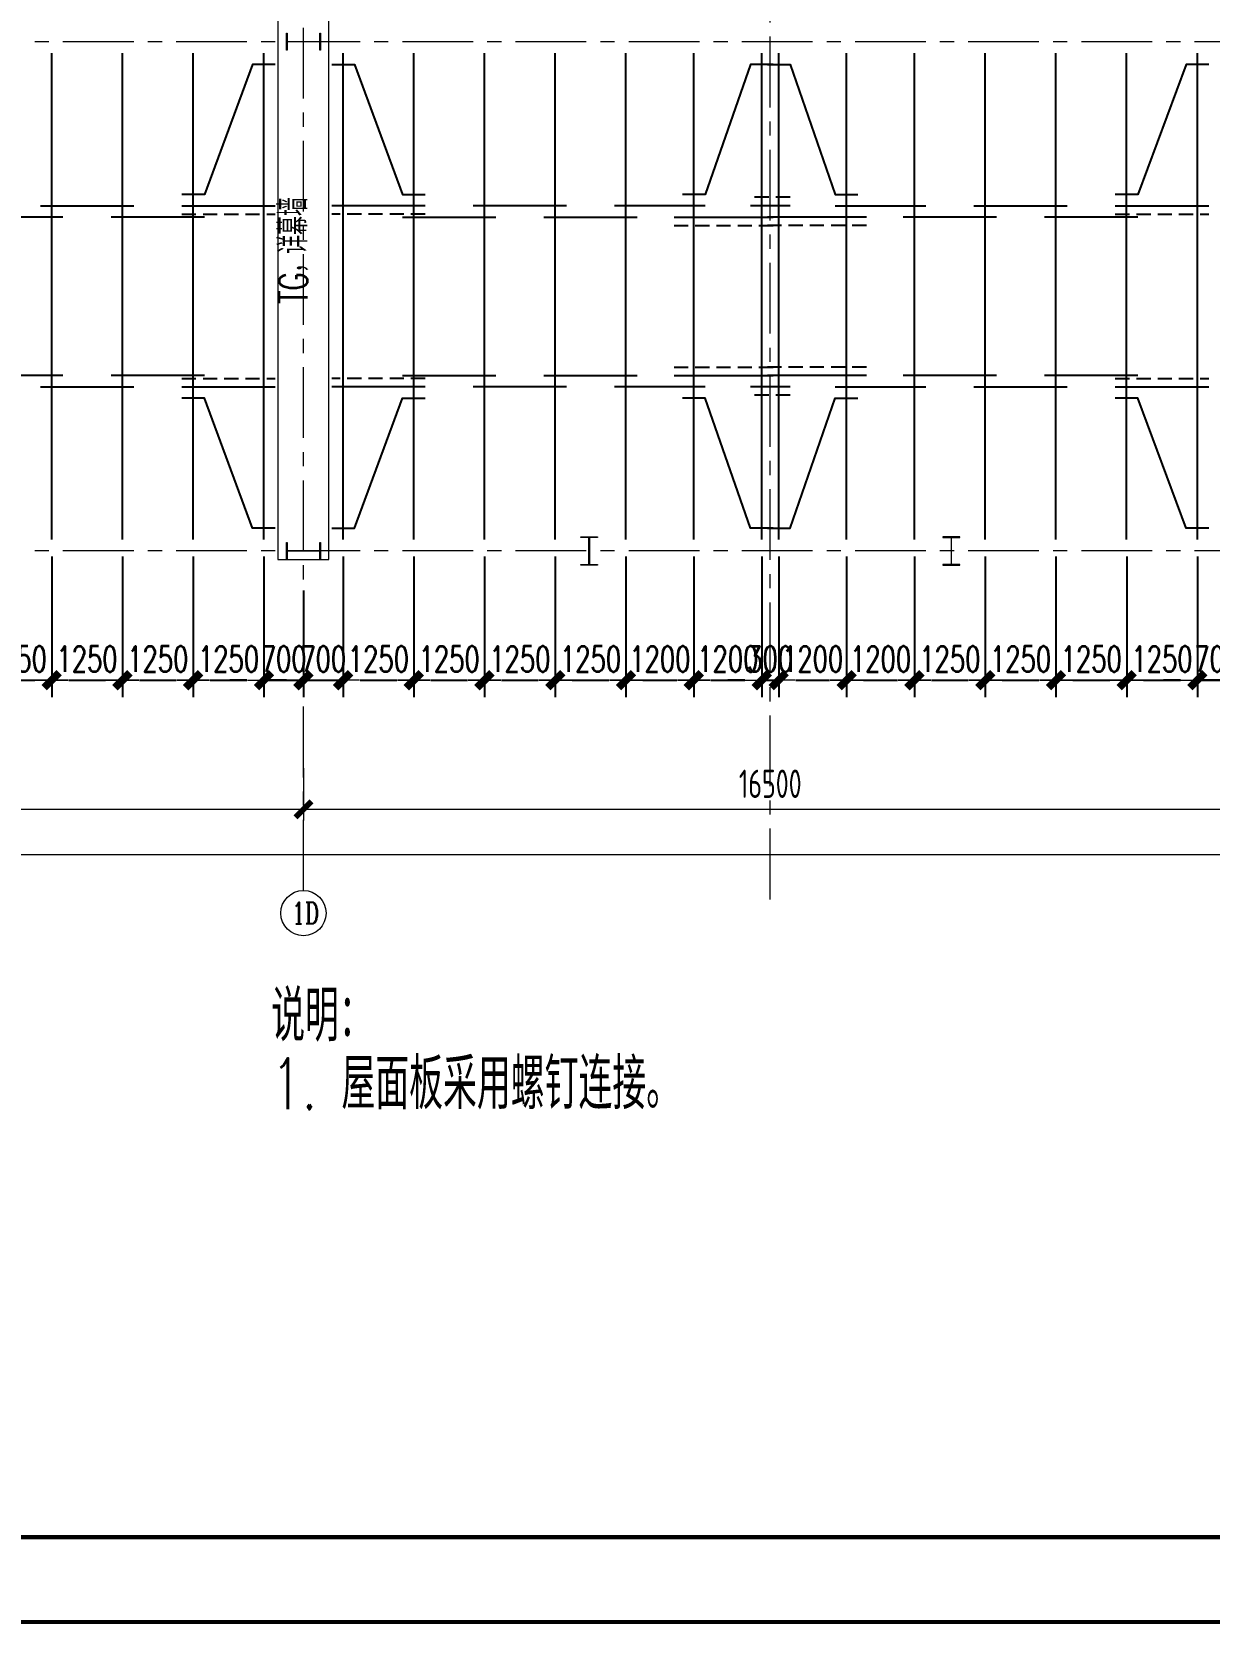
# Model space of a CAD drawing. Extents: x -1201378 to 2367219, y -619313 to 244905.
# Drawn here: x 2262841 to 2283650, y 118680 to 146827 of the extents above; entities that cross this region are included whole.
import ezdxf
from ezdxf.enums import TextEntityAlignment as Align

# ---------------------------------------------------------------- set-up
doc = ezdxf.new("R2010")
doc.units = 0
doc.header["$LTSCALE"] = 1000
doc.linetypes.add('CENTER', pattern=[2, 1.25, -0.25, 0.25, -0.25])
doc.linetypes.add('DASHED', pattern=[0.75, 0.5, -0.25])
doc.layers.get('0').update_dxf_attribs({"linetype": 'CONTINUOUS'})
doc.layers.get('Defpoints').update_dxf_attribs({"linetype": 'CONTINUOUS'})
for name, color, linetype in [('0-cxFrame', 155, 'CONTINUOUS'), ('S-SHAPE', 51, 'CONTINUOUS'), ('S-SS', 111, 'CONTINUOUS')]:
    doc.layers.add(name, color=color, linetype=linetype)
for name, color, linetype, lineweight in [('0-cxText', 131, 'CONTINUOUS', 25), ('S-axis', 111, 'CONTINUOUS', 0), ('S-col', 2, 'CONTINUOUS', 0), ('S-dim', 81, 'CONTINUOUS', 0), ('S-dote', 5, 'CENTER', 0), ('THIN', 7, 'CONTINUOUS', 0), ('梁', 4, 'CONTINUOUS', 18)]:
    doc.layers.add(name, color=color, linetype=linetype, lineweight=lineweight)
doc.styles.add('_TCH_AXIS', font='COMPLEX', dxfattribs={"bigfont": 'GBCBIG'})
doc.styles.add('cx_tuming', font='simhei.ttf')
doc.styles.add('cx_tuqian1', font='')
doc.styles.add('SS1', font='tj-romans1.shx', dxfattribs={"width": 0.7, "bigfont": 'tj-hztxt1.shx'})
doc.styles.add('TSSD_Dimension', font='tssdeng.shx', dxfattribs={"width": 0.7, "bigfont": 'hztxt.shx'})
doc.styles.add('TSSD_Norm', font='tj-romans1.shx', dxfattribs={"bigfont": 'tj-hztxt.shx'})
doc.styles.add('TSSD_Rein', font='tj-romans1.shx', dxfattribs={"width": 0.7, "bigfont": 'tj-hztxt.shx'})
doc.styles.add('黑体', font='simhei.ttf', dxfattribs={"width": 0.8})
doc.styles.get('cx_tuqian1').set_extended_font_data('SimSun')
doc.dimstyles.new('S-150-ARCHI', dxfattribs={"dimscale": 150, "dimtxt": 3, "dimasz": 2, "dimexe": 2, "dimexo": 2, "dimgap": 1, "dimtad": 1, "dimdec": 0, "dimzin": 0, "dimdsep": 46, "dimtxsty": 'SS1', "dimblk1": 'TT', "dimblk2": 'TT', "dimsah": 1, "dimcen": 1, "dimclrd": 256, "dimclre": 256, "dimclrt": 256, "dimadec": 0, "dimazin": 0, "dimtfac": 1, "dimtdec": 0, "dimtix": 1, "dimtmove": 2, "dimatfit": 0, "dimldrblk": 'TT', "dimfxl": 2, "dimtolj": 1, "dimtzin": 0, "dimarcsym": 0})
doc.dimstyles.new('TSSD_200_200', dxfattribs={"dimtxt": 500, "dimasz": 200, "dimexe": 200, "dimexo": 500, "dimgap": 200, "dimtad": 1, "dimdec": 0, "dimzin": 0, "dimdsep": 46, "dimtxsty": 'TSSD_Dimension', "dimblk": 'ARCHTICK', "dimcen": 0, "dimdle": 200, "dimclrt": 7, "dimadec": 0, "dimazin": 0, "dimtfac": 1, "dimtdec": 0, "dimtix": 1, "dimtmove": 2, "dimatfit": 3, "dimfxl": 1, "dimtolj": 1, "dimtzin": 0, "dimarcsym": 0})

# ---------------------------------------------------------------- blocks, each defined once
blk = doc.blocks.new('TK22.A0 L(Dragon)')
at = {"layer": '0-cxFrame', "color": 7, "const_width": 0.5}
blk.add_lwpolyline([(0, 0), (-1486, 0), (-1486, 841), (0, 841)], close=True, dxfattribs=at)
at = {"layer": '0-cxFrame', "const_width": 0.5}
blk.add_lwpolyline([(-80, 10), (-1466, 10), (-1466, 831), (-80, 831)], close=True, dxfattribs=at)
at = {"style": '黑体', "flags": 4}
blk.add_attdef('图幅', text='', height=3.3, dxfattribs=at).set_placement((-40, 3), align=Align.RIGHT)
at = {"layer": '0-cxText', "flags": 4}
for tag, height, style, p in [('建设单位', 3.5, 'cx_tuming', (-45, 240)), ('项目名称', 3.5, 'cx_tuming', (-45, 210)), ('子项名称', 3.5, 'cx_tuming', (-45, 180)), ('工程编号', 3.3, 'cx_tuqian1', (-35, 165)), ('图名1', 3.5, 'cx_tuming', (-45, 87)), ('图名2', 3.5, 'cx_tuming', (-45, 79)), ('图名3', 3.5, 'cx_tuming', (-45, 71)), ('出图日期', 3.3, 'cx_tuqian1', (-39, 60)), ('专业', 3.3, 'cx_tuqian1', (-55, 52)), ('图号', 3.3, 'cx_tuqian1', (-55, 44)), ('版次', 3.3, 'cx_tuqian1', (-20, 44))]:
    blk.add_attdef(tag, text='', height=height, dxfattribs=dict(at, style=style)).set_placement(p, align=Align.MIDDLE)
at = {"layer": 'Defpoints', "color": 6, "flags": 4}
for tag, height, style, p in [('tufu', 3.3, '黑体', (-12, 12)), ('dwfname', 4, 'cx_tuqian1', (-80, 3))]:
    blk.add_attdef(tag, text='', height=height, dxfattribs=dict(at, style=style)).set_placement(p, align=Align.RIGHT)
blk = doc.blocks.new('_FZH')
at = {"layer": 'S-col'}
blk.add_lwpolyline([(-0.375, -0.188), (-0.375, 0.187), (-0.36, 0.187), (-0.36, 0.005), (0.36, 0.005), (0.36, 0.187), (0.375, 0.187), (0.375, -0.188), (0.36, -0.188), (0.36, -0.005), (-0.36, -0.005), (-0.36, -0.188)], close=True, dxfattribs=at)
blk = doc.blocks.new('w4234324')
at = {"layer": 'S-col', "xscale": 800.0000000000005, "yscale": 800.0000000000005, "zscale": 800.0000000000005}
for p in [(-177454, 750820), (-177454, 741820)]:
    blk.add_blockref('_FZH', p, dxfattribs=at)
blk = doc.blocks.new('_ArchTick')
at = {"color": 0, "linetype": 'ByBlock', "const_width": 0.5}
blk.add_lwpolyline([(-0.71, -0.71), (0.71, 0.71)], dxfattribs=at)
blk = doc.blocks.new('*D3027')
at = {"layer": 'Defpoints', "color": 0, "transparency": 16777216}
for p in [(-148858, 21687), (-132358, 21687), (-132358, 20460)]:
    blk.add_point(p, dxfattribs=at)
at = {"layer": 'S-axis', "color": 0, "lineweight": -2, "transparency": 16777216}
for p, q in [((-148858, 21187), (-148858, 20260)), ((-132358, 21187), (-132358, 20260)), ((-149058, 20460), (-132158, 20460))]:
    blk.add_line(p, q, dxfattribs=at)
at = {"layer": 'S-axis', "color": 0, "lineweight": -2, "transparency": 16777216, "xscale": 200, "yscale": 200, "zscale": 200, "rotation": 180}
blk.add_blockref('_ArchTick', (-148858, 20460), dxfattribs=at)
at = {"layer": 'S-axis', "color": 0, "lineweight": -2, "transparency": 16777216, "xscale": 200, "yscale": 200, "zscale": 200}
blk.add_blockref('_ArchTick', (-132358, 20460), dxfattribs=at)
at = {"layer": 'S-axis', "color": 7, "transparency": 16777216, "insert": (-140608, 20910), "char_height": 500, "attachment_point": 5, "style": 'TSSD_Dimension'}
blk.add_mtext('\\A1;16500', dxfattribs=at)
blk = doc.blocks.new('*D3028')
at = {"layer": 'Defpoints', "color": 0, "transparency": 16777216}
for p in [(-132358, 21687), (-115858, 21687), (-115858, 20460)]:
    blk.add_point(p, dxfattribs=at)
at = {"layer": 'S-axis', "color": 0, "lineweight": -2, "transparency": 16777216}
for p, q in [((-132358, 21187), (-132358, 20260)), ((-115858, 21187), (-115858, 20260)), ((-132558, 20460), (-115658, 20460))]:
    blk.add_line(p, q, dxfattribs=at)
at = {"layer": 'S-axis', "color": 0, "lineweight": -2, "transparency": 16777216, "xscale": 200, "yscale": 200, "zscale": 200, "rotation": 180}
blk.add_blockref('_ArchTick', (-132358, 20460), dxfattribs=at)
at = {"layer": 'S-axis', "color": 0, "lineweight": -2, "transparency": 16777216, "xscale": 200, "yscale": 200, "zscale": 200}
blk.add_blockref('_ArchTick', (-115858, 20460), dxfattribs=at)
at = {"layer": 'S-axis', "color": 7, "transparency": 16777216, "insert": (-124108, 20910), "char_height": 500, "attachment_point": 5, "style": 'TSSD_Dimension'}
blk.add_mtext('\\A1;16500', dxfattribs=at)
blk = doc.blocks.new('*D3034')
at = {"layer": 'Defpoints', "color": 0, "transparency": 16777216}
for p in [(-209458, 21587), (-82958, 21587), (-82958, 19660)]:
    blk.add_point(p, dxfattribs=at)
at = {"layer": 'S-axis', "color": 0, "lineweight": -2, "transparency": 16777216}
for p, q in [((-209458, 21087), (-209458, 19460)), ((-82958, 21087), (-82958, 19460)), ((-209658, 19660), (-82758, 19660))]:
    blk.add_line(p, q, dxfattribs=at)
at = {"layer": 'S-axis', "color": 0, "lineweight": -2, "transparency": 16777216, "xscale": 200, "yscale": 200, "zscale": 200, "rotation": 180}
blk.add_blockref('_ArchTick', (-209458, 19660), dxfattribs=at)
at = {"layer": 'S-axis', "color": 0, "lineweight": -2, "transparency": 16777216, "xscale": 200, "yscale": 200, "zscale": 200}
blk.add_blockref('_ArchTick', (-82958, 19660), dxfattribs=at)
at = {"layer": 'S-axis', "color": 7, "transparency": 16777216, "insert": (-146208, 20110), "char_height": 500, "attachment_point": 5, "style": 'TSSD_Dimension'}
blk.add_mtext('\\A1;126500', dxfattribs=at)
blk = doc.blocks.new('TT')
blk.add_line((-0.969, 0), (0.969, 0))
at = {"const_width": 0.45}
blk.add_lwpolyline([(-0.442, -0.442), (0.442, 0.442)], dxfattribs=at)
blk = doc.blocks.new('*D3821')
at = {"layer": 'Defpoints', "color": 0, "transparency": 16777216}
for p in [(2284842, 137852), (2284142, 137252), (2284842, 135366)]:
    blk.add_point(p, dxfattribs=at)
at = {"layer": 'S-dim', "lineweight": -2, "transparency": 16777216}
for p, q in [((2284842, 137552), (2284842, 135066)), ((2284142, 136952), (2284142, 135066)), ((2283842, 135366), (2283542, 135366)), ((2284142, 135366), (2284842, 135366)), ((2285142, 135366), (2285442, 135366))]:
    blk.add_line(p, q, dxfattribs=at)
at = {"layer": 'S-dim', "lineweight": -2, "transparency": 16777216, "xscale": 300, "yscale": 300, "zscale": 300}
blk.add_blockref('TT', (2284142, 135366), dxfattribs=at)
at = {"layer": 'S-dim', "lineweight": -2, "transparency": 16777216, "xscale": 300, "yscale": 300, "zscale": 300, "rotation": 180}
blk.add_blockref('TT', (2284842, 135366), dxfattribs=at)
at = {"layer": 'S-dim', "transparency": 16777216, "insert": (2284492, 135741), "char_height": 450, "attachment_point": 5, "style": 'SS1'}
blk.add_mtext('\\A1;700', dxfattribs=at)
blk = doc.blocks.new('*D5288')
at = {"layer": 'Defpoints', "color": 0, "transparency": 16777216}
for p in [(2268342, 137852), (2267642, 137252), (2268342, 135366)]:
    blk.add_point(p, dxfattribs=at)
at = {"layer": 'S-dim', "lineweight": -2, "transparency": 16777216}
for p, q in [((2268342, 137552), (2268342, 135066)), ((2267642, 136952), (2267642, 135066)), ((2267342, 135366), (2267042, 135366)), ((2267642, 135366), (2268342, 135366)), ((2268642, 135366), (2268942, 135366))]:
    blk.add_line(p, q, dxfattribs=at)
at = {"layer": 'S-dim', "lineweight": -2, "transparency": 16777216, "xscale": 300, "yscale": 300, "zscale": 300}
blk.add_blockref('TT', (2267642, 135366), dxfattribs=at)
at = {"layer": 'S-dim', "lineweight": -2, "transparency": 16777216, "xscale": 300, "yscale": 300, "zscale": 300, "rotation": 180}
blk.add_blockref('TT', (2268342, 135366), dxfattribs=at)
at = {"layer": 'S-dim', "transparency": 16777216, "insert": (2267992, 135741), "char_height": 450, "attachment_point": 5, "style": 'SS1'}
blk.add_mtext('\\A1;700', dxfattribs=at)
blk = doc.blocks.new('*D5289')
at = {"layer": 'Defpoints', "color": 0, "transparency": 16777216}
for p in [(2268342, 137852), (2269592, 137852), (2269592, 135366)]:
    blk.add_point(p, dxfattribs=at)
at = {"layer": 'S-dim', "lineweight": -2, "transparency": 16777216}
for p, q in [((2268342, 137552), (2268342, 135066)), ((2269592, 137552), (2269592, 135066)), ((2268642, 135366), (2269292, 135366))]:
    blk.add_line(p, q, dxfattribs=at)
at = {"layer": 'S-dim', "lineweight": -2, "transparency": 16777216, "xscale": 300, "yscale": 300, "zscale": 300, "rotation": 180}
blk.add_blockref('TT', (2268342, 135366), dxfattribs=at)
at = {"layer": 'S-dim', "lineweight": -2, "transparency": 16777216, "xscale": 300, "yscale": 300, "zscale": 300}
blk.add_blockref('TT', (2269592, 135366), dxfattribs=at)
at = {"layer": 'S-dim', "transparency": 16777216, "insert": (2268967, 135741), "char_height": 450, "attachment_point": 5, "style": 'SS1'}
blk.add_mtext('\\A1;1250', dxfattribs=at)
blk = doc.blocks.new('*D5290')
at = {"layer": 'Defpoints', "color": 0, "transparency": 16777216}
for p in [(2269592, 137852), (2270842, 137852), (2270842, 135366)]:
    blk.add_point(p, dxfattribs=at)
at = {"layer": 'S-dim', "lineweight": -2, "transparency": 16777216}
for p, q in [((2269592, 137552), (2269592, 135066)), ((2270842, 137552), (2270842, 135066)), ((2269892, 135366), (2270542, 135366))]:
    blk.add_line(p, q, dxfattribs=at)
at = {"layer": 'S-dim', "lineweight": -2, "transparency": 16777216, "xscale": 300, "yscale": 300, "zscale": 300, "rotation": 180}
blk.add_blockref('TT', (2269592, 135366), dxfattribs=at)
at = {"layer": 'S-dim', "lineweight": -2, "transparency": 16777216, "xscale": 300, "yscale": 300, "zscale": 300}
blk.add_blockref('TT', (2270842, 135366), dxfattribs=at)
at = {"layer": 'S-dim', "transparency": 16777216, "insert": (2270217, 135741), "char_height": 450, "attachment_point": 5, "style": 'SS1'}
blk.add_mtext('\\A1;1250', dxfattribs=at)
blk = doc.blocks.new('*D5291')
at = {"layer": 'Defpoints', "color": 0, "transparency": 16777216}
for p in [(2270842, 137852), (2272092, 137852), (2272092, 135366)]:
    blk.add_point(p, dxfattribs=at)
at = {"layer": 'S-dim', "lineweight": -2, "transparency": 16777216}
for p, q in [((2270842, 137552), (2270842, 135066)), ((2272092, 137552), (2272092, 135066)), ((2271142, 135366), (2271792, 135366))]:
    blk.add_line(p, q, dxfattribs=at)
at = {"layer": 'S-dim', "lineweight": -2, "transparency": 16777216, "xscale": 300, "yscale": 300, "zscale": 300, "rotation": 180}
blk.add_blockref('TT', (2270842, 135366), dxfattribs=at)
at = {"layer": 'S-dim', "lineweight": -2, "transparency": 16777216, "xscale": 300, "yscale": 300, "zscale": 300}
blk.add_blockref('TT', (2272092, 135366), dxfattribs=at)
at = {"layer": 'S-dim', "transparency": 16777216, "insert": (2271467, 135741), "char_height": 450, "attachment_point": 5, "style": 'SS1'}
blk.add_mtext('\\A1;1250', dxfattribs=at)
blk = doc.blocks.new('*D5292')
at = {"layer": 'Defpoints', "color": 0, "transparency": 16777216}
for p in [(2272092, 137852), (2273342, 137852), (2273342, 135366)]:
    blk.add_point(p, dxfattribs=at)
at = {"layer": 'S-dim', "lineweight": -2, "transparency": 16777216}
for p, q in [((2272092, 137552), (2272092, 135066)), ((2273342, 137552), (2273342, 135066)), ((2272392, 135366), (2273042, 135366))]:
    blk.add_line(p, q, dxfattribs=at)
at = {"layer": 'S-dim', "lineweight": -2, "transparency": 16777216, "xscale": 300, "yscale": 300, "zscale": 300, "rotation": 180}
blk.add_blockref('TT', (2272092, 135366), dxfattribs=at)
at = {"layer": 'S-dim', "lineweight": -2, "transparency": 16777216, "xscale": 300, "yscale": 300, "zscale": 300}
blk.add_blockref('TT', (2273342, 135366), dxfattribs=at)
at = {"layer": 'S-dim', "transparency": 16777216, "insert": (2272717, 135741), "char_height": 450, "attachment_point": 5, "style": 'SS1'}
blk.add_mtext('\\A1;1250', dxfattribs=at)
blk = doc.blocks.new('*D5293')
at = {"layer": 'Defpoints', "color": 0, "transparency": 16777216}
for p in [(2273342, 137852), (2274542, 137852), (2274542, 135366)]:
    blk.add_point(p, dxfattribs=at)
at = {"layer": 'S-dim', "lineweight": -2, "transparency": 16777216}
for p, q in [((2273342, 137552), (2273342, 135066)), ((2274542, 137552), (2274542, 135066)), ((2273642, 135366), (2274242, 135366))]:
    blk.add_line(p, q, dxfattribs=at)
at = {"layer": 'S-dim', "lineweight": -2, "transparency": 16777216, "xscale": 300, "yscale": 300, "zscale": 300, "rotation": 180}
blk.add_blockref('TT', (2273342, 135366), dxfattribs=at)
at = {"layer": 'S-dim', "lineweight": -2, "transparency": 16777216, "xscale": 300, "yscale": 300, "zscale": 300}
blk.add_blockref('TT', (2274542, 135366), dxfattribs=at)
at = {"layer": 'S-dim', "transparency": 16777216, "insert": (2273942, 135741), "char_height": 450, "attachment_point": 5, "style": 'SS1'}
blk.add_mtext('\\A1;1200', dxfattribs=at)
blk = doc.blocks.new('*D5294')
at = {"layer": 'Defpoints', "color": 0, "transparency": 16777216}
for p in [(2274542, 137852), (2275742, 137852), (2275742, 135366)]:
    blk.add_point(p, dxfattribs=at)
at = {"layer": 'S-dim', "lineweight": -2, "transparency": 16777216}
for p, q in [((2274542, 137552), (2274542, 135066)), ((2275742, 137552), (2275742, 135066)), ((2274842, 135366), (2275442, 135366))]:
    blk.add_line(p, q, dxfattribs=at)
at = {"layer": 'S-dim', "lineweight": -2, "transparency": 16777216, "xscale": 300, "yscale": 300, "zscale": 300, "rotation": 180}
blk.add_blockref('TT', (2274542, 135366), dxfattribs=at)
at = {"layer": 'S-dim', "lineweight": -2, "transparency": 16777216, "xscale": 300, "yscale": 300, "zscale": 300}
blk.add_blockref('TT', (2275742, 135366), dxfattribs=at)
at = {"layer": 'S-dim', "transparency": 16777216, "insert": (2275142, 135741), "char_height": 450, "attachment_point": 5, "style": 'SS1'}
blk.add_mtext('\\A1;1200', dxfattribs=at)
blk = doc.blocks.new('*D5295')
at = {"layer": 'Defpoints', "color": 0, "transparency": 16777216}
for p in [(2275742, 137852), (2276042, 137852), (2276042, 135366)]:
    blk.add_point(p, dxfattribs=at)
at = {"layer": 'S-dim', "lineweight": -2, "transparency": 16777216}
for p, q in [((2275742, 137552), (2275742, 135066)), ((2276042, 137552), (2276042, 135066)), ((2275442, 135366), (2275142, 135366)), ((2275742, 135366), (2276042, 135366)), ((2276342, 135366), (2276642, 135366))]:
    blk.add_line(p, q, dxfattribs=at)
at = {"layer": 'S-dim', "lineweight": -2, "transparency": 16777216, "xscale": 300, "yscale": 300, "zscale": 300}
blk.add_blockref('TT', (2275742, 135366), dxfattribs=at)
at = {"layer": 'S-dim', "lineweight": -2, "transparency": 16777216, "xscale": 300, "yscale": 300, "zscale": 300, "rotation": 180}
blk.add_blockref('TT', (2276042, 135366), dxfattribs=at)
at = {"layer": 'S-dim', "transparency": 16777216, "insert": (2275892, 135741), "char_height": 450, "attachment_point": 5, "style": 'SS1'}
blk.add_mtext('\\A1;300', dxfattribs=at)
blk = doc.blocks.new('*D5296')
at = {"layer": 'Defpoints', "color": 0, "transparency": 16777216}
for p in [(2276042, 137852), (2277242, 137852), (2277242, 135366)]:
    blk.add_point(p, dxfattribs=at)
at = {"layer": 'S-dim', "lineweight": -2, "transparency": 16777216}
for p, q in [((2276042, 137552), (2276042, 135066)), ((2277242, 137552), (2277242, 135066)), ((2276342, 135366), (2276942, 135366))]:
    blk.add_line(p, q, dxfattribs=at)
at = {"layer": 'S-dim', "lineweight": -2, "transparency": 16777216, "xscale": 300, "yscale": 300, "zscale": 300, "rotation": 180}
blk.add_blockref('TT', (2276042, 135366), dxfattribs=at)
at = {"layer": 'S-dim', "lineweight": -2, "transparency": 16777216, "xscale": 300, "yscale": 300, "zscale": 300}
blk.add_blockref('TT', (2277242, 135366), dxfattribs=at)
at = {"layer": 'S-dim', "transparency": 16777216, "insert": (2276642, 135741), "char_height": 450, "attachment_point": 5, "style": 'SS1'}
blk.add_mtext('\\A1;1200', dxfattribs=at)
blk = doc.blocks.new('*D5297')
at = {"layer": 'Defpoints', "color": 0, "transparency": 16777216}
for p in [(2277242, 137852), (2278442, 137852), (2278442, 135366)]:
    blk.add_point(p, dxfattribs=at)
at = {"layer": 'S-dim', "lineweight": -2, "transparency": 16777216}
for p, q in [((2277242, 137552), (2277242, 135066)), ((2278442, 137552), (2278442, 135066)), ((2277542, 135366), (2278142, 135366))]:
    blk.add_line(p, q, dxfattribs=at)
at = {"layer": 'S-dim', "lineweight": -2, "transparency": 16777216, "xscale": 300, "yscale": 300, "zscale": 300, "rotation": 180}
blk.add_blockref('TT', (2277242, 135366), dxfattribs=at)
at = {"layer": 'S-dim', "lineweight": -2, "transparency": 16777216, "xscale": 300, "yscale": 300, "zscale": 300}
blk.add_blockref('TT', (2278442, 135366), dxfattribs=at)
at = {"layer": 'S-dim', "transparency": 16777216, "insert": (2277842, 135741), "char_height": 450, "attachment_point": 5, "style": 'SS1'}
blk.add_mtext('\\A1;1200', dxfattribs=at)
blk = doc.blocks.new('*D5298')
at = {"layer": 'Defpoints', "color": 0, "transparency": 16777216}
for p in [(2278442, 137852), (2279692, 137852), (2279692, 135366)]:
    blk.add_point(p, dxfattribs=at)
at = {"layer": 'S-dim', "lineweight": -2, "transparency": 16777216}
for p, q in [((2278442, 137552), (2278442, 135066)), ((2279692, 137552), (2279692, 135066)), ((2278742, 135366), (2279392, 135366))]:
    blk.add_line(p, q, dxfattribs=at)
at = {"layer": 'S-dim', "lineweight": -2, "transparency": 16777216, "xscale": 300, "yscale": 300, "zscale": 300, "rotation": 180}
blk.add_blockref('TT', (2278442, 135366), dxfattribs=at)
at = {"layer": 'S-dim', "lineweight": -2, "transparency": 16777216, "xscale": 300, "yscale": 300, "zscale": 300}
blk.add_blockref('TT', (2279692, 135366), dxfattribs=at)
at = {"layer": 'S-dim', "transparency": 16777216, "insert": (2279067, 135741), "char_height": 450, "attachment_point": 5, "style": 'SS1'}
blk.add_mtext('\\A1;1250', dxfattribs=at)
blk = doc.blocks.new('*D5299')
at = {"layer": 'Defpoints', "color": 0, "transparency": 16777216}
for p in [(2279692, 137852), (2280942, 137852), (2280942, 135366)]:
    blk.add_point(p, dxfattribs=at)
at = {"layer": 'S-dim', "lineweight": -2, "transparency": 16777216}
for p, q in [((2279692, 137552), (2279692, 135066)), ((2280942, 137552), (2280942, 135066)), ((2279992, 135366), (2280642, 135366))]:
    blk.add_line(p, q, dxfattribs=at)
at = {"layer": 'S-dim', "lineweight": -2, "transparency": 16777216, "xscale": 300, "yscale": 300, "zscale": 300, "rotation": 180}
blk.add_blockref('TT', (2279692, 135366), dxfattribs=at)
at = {"layer": 'S-dim', "lineweight": -2, "transparency": 16777216, "xscale": 300, "yscale": 300, "zscale": 300}
blk.add_blockref('TT', (2280942, 135366), dxfattribs=at)
at = {"layer": 'S-dim', "transparency": 16777216, "insert": (2280317, 135741), "char_height": 450, "attachment_point": 5, "style": 'SS1'}
blk.add_mtext('\\A1;1250', dxfattribs=at)
blk = doc.blocks.new('*D5300')
at = {"layer": 'Defpoints', "color": 0, "transparency": 16777216}
for p in [(2280942, 137852), (2282192, 137852), (2282192, 135366)]:
    blk.add_point(p, dxfattribs=at)
at = {"layer": 'S-dim', "lineweight": -2, "transparency": 16777216}
for p, q in [((2280942, 137552), (2280942, 135066)), ((2282192, 137552), (2282192, 135066)), ((2281242, 135366), (2281892, 135366))]:
    blk.add_line(p, q, dxfattribs=at)
at = {"layer": 'S-dim', "lineweight": -2, "transparency": 16777216, "xscale": 300, "yscale": 300, "zscale": 300, "rotation": 180}
blk.add_blockref('TT', (2280942, 135366), dxfattribs=at)
at = {"layer": 'S-dim', "lineweight": -2, "transparency": 16777216, "xscale": 300, "yscale": 300, "zscale": 300}
blk.add_blockref('TT', (2282192, 135366), dxfattribs=at)
at = {"layer": 'S-dim', "transparency": 16777216, "insert": (2281567, 135741), "char_height": 450, "attachment_point": 5, "style": 'SS1'}
blk.add_mtext('\\A1;1250', dxfattribs=at)
blk = doc.blocks.new('*D5301')
at = {"layer": 'Defpoints', "color": 0, "transparency": 16777216}
for p in [(2282192, 137852), (2283442, 137852), (2283442, 135366)]:
    blk.add_point(p, dxfattribs=at)
at = {"layer": 'S-dim', "lineweight": -2, "transparency": 16777216}
for p, q in [((2282192, 137552), (2282192, 135066)), ((2283442, 137552), (2283442, 135066)), ((2282492, 135366), (2283142, 135366))]:
    blk.add_line(p, q, dxfattribs=at)
at = {"layer": 'S-dim', "lineweight": -2, "transparency": 16777216, "xscale": 300, "yscale": 300, "zscale": 300, "rotation": 180}
blk.add_blockref('TT', (2282192, 135366), dxfattribs=at)
at = {"layer": 'S-dim', "lineweight": -2, "transparency": 16777216, "xscale": 300, "yscale": 300, "zscale": 300}
blk.add_blockref('TT', (2283442, 135366), dxfattribs=at)
at = {"layer": 'S-dim', "transparency": 16777216, "insert": (2282817, 135741), "char_height": 450, "attachment_point": 5, "style": 'SS1'}
blk.add_mtext('\\A1;1250', dxfattribs=at)
blk = doc.blocks.new('*D5302')
at = {"layer": 'Defpoints', "color": 0, "transparency": 16777216}
for p in [(2283442, 137852), (2284142, 137252), (2284142, 135366)]:
    blk.add_point(p, dxfattribs=at)
at = {"layer": 'S-dim', "lineweight": -2, "transparency": 16777216}
for p, q in [((2283442, 137552), (2283442, 135066)), ((2284142, 136952), (2284142, 135066)), ((2283142, 135366), (2282842, 135366)), ((2283442, 135366), (2284142, 135366)), ((2284442, 135366), (2284742, 135366))]:
    blk.add_line(p, q, dxfattribs=at)
at = {"layer": 'S-dim', "lineweight": -2, "transparency": 16777216, "xscale": 300, "yscale": 300, "zscale": 300}
blk.add_blockref('TT', (2283442, 135366), dxfattribs=at)
at = {"layer": 'S-dim', "lineweight": -2, "transparency": 16777216, "xscale": 300, "yscale": 300, "zscale": 300, "rotation": 180}
blk.add_blockref('TT', (2284142, 135366), dxfattribs=at)
at = {"layer": 'S-dim', "transparency": 16777216, "insert": (2283792, 135741), "char_height": 450, "attachment_point": 5, "style": 'SS1'}
blk.add_mtext('\\A1;700', dxfattribs=at)
blk = doc.blocks.new('*D5313')
at = {"layer": 'Defpoints', "color": 0, "transparency": 16777216}
for p in [(2261942, 137852), (2263192, 137852), (2263192, 135366)]:
    blk.add_point(p, dxfattribs=at)
at = {"layer": 'S-dim', "lineweight": -2, "transparency": 16777216}
for p, q in [((2261942, 137552), (2261942, 135066)), ((2263192, 137552), (2263192, 135066)), ((2262242, 135366), (2262892, 135366))]:
    blk.add_line(p, q, dxfattribs=at)
at = {"layer": 'S-dim', "lineweight": -2, "transparency": 16777216, "xscale": 300, "yscale": 300, "zscale": 300, "rotation": 180}
blk.add_blockref('TT', (2261942, 135366), dxfattribs=at)
at = {"layer": 'S-dim', "lineweight": -2, "transparency": 16777216, "xscale": 300, "yscale": 300, "zscale": 300}
blk.add_blockref('TT', (2263192, 135366), dxfattribs=at)
at = {"layer": 'S-dim', "transparency": 16777216, "insert": (2262567, 135741), "char_height": 450, "attachment_point": 5, "style": 'SS1'}
blk.add_mtext('\\A1;1250', dxfattribs=at)
blk = doc.blocks.new('*D5314')
at = {"layer": 'Defpoints', "color": 0, "transparency": 16777216}
for p in [(2263192, 137852), (2264442, 137852), (2264442, 135366)]:
    blk.add_point(p, dxfattribs=at)
at = {"layer": 'S-dim', "lineweight": -2, "transparency": 16777216}
for p, q in [((2263192, 137552), (2263192, 135066)), ((2264442, 137552), (2264442, 135066)), ((2263492, 135366), (2264142, 135366))]:
    blk.add_line(p, q, dxfattribs=at)
at = {"layer": 'S-dim', "lineweight": -2, "transparency": 16777216, "xscale": 300, "yscale": 300, "zscale": 300, "rotation": 180}
blk.add_blockref('TT', (2263192, 135366), dxfattribs=at)
at = {"layer": 'S-dim', "lineweight": -2, "transparency": 16777216, "xscale": 300, "yscale": 300, "zscale": 300}
blk.add_blockref('TT', (2264442, 135366), dxfattribs=at)
at = {"layer": 'S-dim', "transparency": 16777216, "insert": (2263817, 135741), "char_height": 450, "attachment_point": 5, "style": 'SS1'}
blk.add_mtext('\\A1;1250', dxfattribs=at)
blk = doc.blocks.new('*D5315')
at = {"layer": 'Defpoints', "color": 0, "transparency": 16777216}
for p in [(2264442, 137852), (2265692, 137852), (2265692, 135366)]:
    blk.add_point(p, dxfattribs=at)
at = {"layer": 'S-dim', "lineweight": -2, "transparency": 16777216}
for p, q in [((2264442, 137552), (2264442, 135066)), ((2265692, 137552), (2265692, 135066)), ((2264742, 135366), (2265392, 135366))]:
    blk.add_line(p, q, dxfattribs=at)
at = {"layer": 'S-dim', "lineweight": -2, "transparency": 16777216, "xscale": 300, "yscale": 300, "zscale": 300, "rotation": 180}
blk.add_blockref('TT', (2264442, 135366), dxfattribs=at)
at = {"layer": 'S-dim', "lineweight": -2, "transparency": 16777216, "xscale": 300, "yscale": 300, "zscale": 300}
blk.add_blockref('TT', (2265692, 135366), dxfattribs=at)
at = {"layer": 'S-dim', "transparency": 16777216, "insert": (2265067, 135741), "char_height": 450, "attachment_point": 5, "style": 'SS1'}
blk.add_mtext('\\A1;1250', dxfattribs=at)
blk = doc.blocks.new('*D5316')
at = {"layer": 'Defpoints', "color": 0, "transparency": 16777216}
for p in [(2265692, 137852), (2266942, 137852), (2266942, 135366)]:
    blk.add_point(p, dxfattribs=at)
at = {"layer": 'S-dim', "lineweight": -2, "transparency": 16777216}
for p, q in [((2265692, 137552), (2265692, 135066)), ((2266942, 137552), (2266942, 135066)), ((2265992, 135366), (2266642, 135366))]:
    blk.add_line(p, q, dxfattribs=at)
at = {"layer": 'S-dim', "lineweight": -2, "transparency": 16777216, "xscale": 300, "yscale": 300, "zscale": 300, "rotation": 180}
blk.add_blockref('TT', (2265692, 135366), dxfattribs=at)
at = {"layer": 'S-dim', "lineweight": -2, "transparency": 16777216, "xscale": 300, "yscale": 300, "zscale": 300}
blk.add_blockref('TT', (2266942, 135366), dxfattribs=at)
at = {"layer": 'S-dim', "transparency": 16777216, "insert": (2266317, 135741), "char_height": 450, "attachment_point": 5, "style": 'SS1'}
blk.add_mtext('\\A1;1250', dxfattribs=at)
blk = doc.blocks.new('*D5317')
at = {"layer": 'Defpoints', "color": 0, "transparency": 16777216}
for p in [(2266942, 137852), (2267642, 137252), (2267642, 135366)]:
    blk.add_point(p, dxfattribs=at)
at = {"layer": 'S-dim', "lineweight": -2, "transparency": 16777216}
for p, q in [((2266942, 137552), (2266942, 135066)), ((2267642, 136952), (2267642, 135066)), ((2266642, 135366), (2266342, 135366)), ((2266942, 135366), (2267642, 135366)), ((2267942, 135366), (2268242, 135366))]:
    blk.add_line(p, q, dxfattribs=at)
at = {"layer": 'S-dim', "lineweight": -2, "transparency": 16777216, "xscale": 300, "yscale": 300, "zscale": 300}
blk.add_blockref('TT', (2266942, 135366), dxfattribs=at)
at = {"layer": 'S-dim', "lineweight": -2, "transparency": 16777216, "xscale": 300, "yscale": 300, "zscale": 300, "rotation": 180}
blk.add_blockref('TT', (2267642, 135366), dxfattribs=at)
at = {"layer": 'S-dim', "transparency": 16777216, "insert": (2267292, 135741), "char_height": 450, "attachment_point": 5, "style": 'SS1'}
blk.add_mtext('\\A1;700', dxfattribs=at)
blk = doc.blocks.new('1#轴网')
at = {"layer": 'S-axis'}
blk.add_circle((-132358.5, 18624), 400, dxfattribs=at)
at = {"layer": 'S-dote'}
for p, q in [((-132358.5, 19024), (-132358.5, 124689.3)), ((-124108.5, 18867), (-124108.5, 124689.3)), ((-99358.5, 34027), (-216950.7, 34027)), ((-99358.5, 25027), (-216950.7, 25027))]:
    blk.add_line(p, q, dxfattribs=at)
at = {"layer": 'S-axis', "style": '_TCH_AXIS', "width": 0.705882}
blk.add_text('1D', height=381.3, dxfattribs=at).set_placement((-132563.5, 18433.4))
at = {"layer": 'S-axis'}
for p1, p2, distance, picture, middle in [((-148858.5, 21687), (-132358.5, 21687), -1226.7, '*D3027', (-140608.5, 20910.3)), ((-132358.5, 21687), (-115858.5, 21687), -1226.7, '*D3028', (-124108.5, 20910.3)), ((-209458.5, 21587), (-82958.5, 21587), -1926.7, '*D3034', (-146208.5, 20110.3))]:
    dim = blk.add_aligned_dim(p1=p1, p2=p2, distance=distance, dimstyle='TSSD_200_200', dxfattribs=at)
    dim.commit()
    dim.dimension.update_dxf_attribs({"geometry": picture, "text_midpoint": middle})

msp = doc.modelspace()

# ---------------------------------------------------------------- linework, layer by layer
at = {"layer": 'S-col'}
for points in [[(2272841.5, 137401.8), (2272541.5, 137401.8), (2272541.5, 137413.8), (2272687.5, 137413.8), (2272687.5, 137889.8), (2272541.5, 137889.8), (2272541.5, 137901.8), (2272841.5, 137901.8), (2272841.5, 137889.8), (2272695.5, 137889.8), (2272695.5, 137413.8), (2272841.5, 137413.8)], [(2278941.5, 137401.8), (2279241.5, 137401.8), (2279241.5, 137413.8), (2279095.5, 137413.8), (2279095.5, 137889.8), (2279241.5, 137889.8), (2279241.5, 137901.8), (2278941.5, 137901.8), (2278941.5, 137889.8), (2279087.5, 137889.8), (2279087.5, 137413.8), (2278941.5, 137413.8)]]:
    msp.add_lwpolyline(points, close=True, dxfattribs=at)
at = {"layer": 'S-SHAPE'}
for p, q in [((2263191.5, 137851.8), (2263191.5, 146451.8)), ((2264441.5, 137851.8), (2264441.5, 146451.8)), ((2265691.5, 137851.8), (2265691.5, 146451.8)), ((2266941.5, 137851.8), (2266941.5, 146451.8)), ((2268341.5, 137851.8), (2268341.5, 146451.8)), ((2269591.5, 137851.8), (2269591.5, 146451.8)), ((2270841.5, 137851.8), (2270841.5, 146451.8)), ((2272091.5, 137851.8), (2272091.5, 146451.8)), ((2273341.5, 137851.8), (2273341.5, 146451.8)), ((2274541.5, 137851.8), (2274541.5, 146451.8)), ((2275741.5, 137851.8), (2275741.5, 146451.8)), ((2276041.5, 137851.8), (2276041.5, 146451.8)), ((2277241.5, 137851.8), (2277241.5, 146451.8)), ((2278441.5, 137851.8), (2278441.5, 146451.8)), ((2279691.5, 137851.8), (2279691.5, 146451.8)), ((2280941.5, 137851.8), (2280941.5, 146451.8)), ((2282191.5, 137851.8), (2282191.5, 146451.8)), ((2283441.5, 137851.8), (2283441.5, 146451.8)), ((2263391.5, 143551.8), (2261741.5, 143551.8)), ((2262991.5, 143751.8), (2264641.5, 143751.8)), ((2265891.5, 143551.8), (2264241.5, 143551.8)), ((2265491.5, 143751.8), (2267141.5, 143751.8)), ((2269791.5, 143751.8), (2268141.5, 143751.8)), ((2269391.5, 143551.8), (2271041.5, 143551.8)), ((2272291.5, 143751.8), (2270641.5, 143751.8)), ((2271891.5, 143551.8), (2273541.5, 143551.8)), ((2274741.5, 143751.8), (2273141.5, 143751.8)), ((2274191.5, 143551.8), (2275941.5, 143551.8)), ((2276241.5, 143751.8), (2275541.5, 143751.8)), ((2277591.5, 143551.8), (2275841.5, 143551.8)), ((2277041.5, 143751.8), (2278641.5, 143751.8)), ((2279891.5, 143551.8), (2278241.5, 143551.8)), ((2279491.5, 143751.8), (2281141.5, 143751.8)), ((2282391.5, 143551.8), (2280741.5, 143551.8)), ((2281991.5, 143751.8), (2283641.5, 143751.8)), ((2263391.5, 140751.8), (2261741.5, 140751.8)), ((2265891.5, 140751.8), (2264241.5, 140751.8)), ((2269391.5, 140751.8), (2271041.5, 140751.8)), ((2271891.5, 140751.8), (2273541.5, 140751.8)), ((2274191.5, 140751.8), (2275941.5, 140751.8)), ((2277591.5, 140751.8), (2275841.5, 140751.8)), ((2279891.5, 140751.8), (2278241.5, 140751.8)), ((2282391.5, 140751.8), (2280741.5, 140751.8)), ((2262991.5, 140551.8), (2264641.5, 140551.8)), ((2265491.5, 140551.8), (2267141.5, 140551.8)), ((2269791.5, 140551.8), (2268141.5, 140551.8)), ((2272291.5, 140551.8), (2270641.5, 140551.8)), ((2274741.5, 140551.8), (2273141.5, 140551.8)), ((2276241.5, 140551.8), (2275541.5, 140551.8)), ((2277041.5, 140551.8), (2278641.5, 140551.8)), ((2279491.5, 140551.8), (2281141.5, 140551.8)), ((2281991.5, 140551.8), (2283641.5, 140551.8))]:
    msp.add_line(p, q, dxfattribs=at)
at = {"layer": 'S-SHAPE', "linetype": 'DASHED', "ltscale": 0.5}
for p, q in [((2276241.5, 143901.8), (2275541.5, 143901.8)), ((2265491.5, 143601.8), (2267141.5, 143601.8)), ((2269791.5, 143601.8), (2268141.5, 143601.8)), ((2281991.5, 143601.8), (2283641.5, 143601.8)), ((2274191.5, 143401.8), (2275941.5, 143401.8)), ((2277591.5, 143401.8), (2275841.5, 143401.8)), ((2274191.5, 140901.8), (2275941.5, 140901.8)), ((2277591.5, 140901.8), (2275841.5, 140901.8)), ((2265491.5, 140701.8), (2267141.5, 140701.8)), ((2269791.5, 140701.8), (2268141.5, 140701.8)), ((2281991.5, 140701.8), (2283641.5, 140701.8)), ((2276241.5, 140401.8), (2275541.5, 140401.8))]:
    msp.add_line(p, q, dxfattribs=at)
at = {"layer": 'S-SHAPE'}
for points in [[(2267141.5, 146251.8), (2266741.5, 146251.8), (2265891.5, 143951.8), (2265491.5, 143951.8)], [(2268141.5, 146251.8), (2268541.5, 146251.8), (2269391.5, 143951.8), (2269791.5, 143951.8)], [(2275941.5, 146251.8), (2275541.5, 146251.8), (2274741.5, 143951.8), (2274341.5, 143951.8)], [(2275841.5, 146251.8), (2276241.5, 146251.8), (2277041.5, 143951.8), (2277441.5, 143951.8)], [(2283641.5, 146251.8), (2283241.5, 146251.8), (2282391.5, 143951.8), (2281991.5, 143951.8)], [(2267141.5, 138051.8), (2266741.5, 138051.8), (2265891.5, 140351.8), (2265491.5, 140351.8)], [(2268141.5, 138051.8), (2268541.5, 138051.8), (2269391.5, 140351.8), (2269791.5, 140351.8)], [(2275941.5, 138051.8), (2275541.5, 138051.8), (2274741.5, 140351.8), (2274341.5, 140351.8)], [(2275841.5, 138051.8), (2276241.5, 138051.8), (2277041.5, 140351.8), (2277441.5, 140351.8)], [(2283641.5, 138051.8), (2283241.5, 138051.8), (2282391.5, 140351.8), (2281991.5, 140351.8)]]:
    msp.add_lwpolyline(points, dxfattribs=at)
at = {"layer": '梁'}
msp.add_lwpolyline([(2267191.5, 137501.8), (2268091.5, 137501.8), (2268091.5, 227801.8), (2267191.5, 227801.8)], close=True, dxfattribs=at)

# ---------------------------------------------------------------- block references
at = {"layer": '0-cxFrame', "xscale": 150, "yscale": 150, "zscale": 150}
msp.add_blockref('TK22.A0 L(Dragon)', (2367181.8, 118717.3), dxfattribs=at)
at = {"layer": 'S-axis'}
msp.add_blockref('1#轴网', (2400000, 112624.8), dxfattribs=at)
at = {"layer": 'S-col'}
msp.add_blockref('w4234324', (2445095.7, -604168.2), dxfattribs=at)

# ---------------------------------------------------------------- texts
at = {"layer": 'S-SS', "style": 'TSSD_Norm', "width": 0.7}
for s, p in [('说明：', (2267071.2, 128712.7)), ('1. 屋面板采用螺钉连接。', (2267071.2, 127512.7))]:
    msp.add_text(s, height=900, dxfattribs=at).set_placement(p, align=Align.BOTTOM_LEFT)
at = {"layer": 'THIN', "style": 'TSSD_Rein', "width": 0.7}
msp.add_text('TG，详幕墙', height=500, rotation=90, dxfattribs=at).set_placement((2267861.8, 142961), align=Align.BOTTOM_CENTER)

# ---------------------------------------------------------------- dimensions: what is measured, and where the dimension line sits
at = {"layer": 'S-dim'}
for base, p1, p2, picture, middle in [((2263191.5, 135365.9), (2261941.5, 137851.8), (2263191.5, 137851.8), '*D5313', (2262566.5, 135740.9)), ((2264441.5, 135365.9), (2263191.5, 137851.8), (2264441.5, 137851.8), '*D5314', (2263816.5, 135740.9)), ((2265691.5, 135365.9), (2264441.5, 137851.8), (2265691.5, 137851.8), '*D5315', (2265066.5, 135740.9)), ((2266941.5, 135365.9), (2265691.5, 137851.8), (2266941.5, 137851.8), '*D5316', (2266316.5, 135740.9)), ((2267641.5, 135365.9), (2266941.5, 137851.8), (2267641.5, 137251.8), '*D5317', (2267291.5, 135740.9)), ((2268341.5, 135365.9), (2267641.5, 137251.8), (2268341.5, 137851.8), '*D5288', (2267991.5, 135740.9)), ((2269591.5, 135365.9), (2268341.5, 137851.8), (2269591.5, 137851.8), '*D5289', (2268966.5, 135740.9)), ((2270841.5, 135365.9), (2269591.5, 137851.8), (2270841.5, 137851.8), '*D5290', (2270216.5, 135740.9)), ((2272091.5, 135365.9), (2270841.5, 137851.8), (2272091.5, 137851.8), '*D5291', (2271466.5, 135740.9)), ((2273341.5, 135365.9), (2272091.5, 137851.8), (2273341.5, 137851.8), '*D5292', (2272716.5, 135740.9)), ((2274541.5, 135365.9), (2273341.5, 137851.8), (2274541.5, 137851.8), '*D5293', (2273941.5, 135740.9)), ((2275741.5, 135365.9), (2274541.5, 137851.8), (2275741.5, 137851.8), '*D5294', (2275141.5, 135740.9)), ((2276041.5, 135365.9), (2275741.5, 137851.8), (2276041.5, 137851.8), '*D5295', (2275891.5, 135740.9)), ((2277241.5, 135365.9), (2276041.5, 137851.8), (2277241.5, 137851.8), '*D5296', (2276641.5, 135740.9)), ((2278441.5, 135365.9), (2277241.5, 137851.8), (2278441.5, 137851.8), '*D5297', (2277841.5, 135740.9)), ((2279691.5, 135365.9), (2278441.5, 137851.8), (2279691.5, 137851.8), '*D5298', (2279066.5, 135740.9)), ((2280941.5, 135365.9), (2279691.5, 137851.8), (2280941.5, 137851.8), '*D5299', (2280316.5, 135740.9)), ((2282191.5, 135365.9), (2280941.5, 137851.8), (2282191.5, 137851.8), '*D5300', (2281566.5, 135740.9)), ((2283441.5, 135365.9), (2282191.5, 137851.8), (2283441.5, 137851.8), '*D5301', (2282816.5, 135740.9)), ((2284141.5, 135365.9), (2283441.5, 137851.8), (2284141.5, 137251.8), '*D5302', (2283791.5, 135740.9)), ((2284841.5, 135365.9), (2284141.5, 137251.8), (2284841.5, 137851.8), '*D3821', (2284491.5, 135740.9))]:
    dim = msp.add_linear_dim(base=base, p1=p1, p2=p2, dimstyle='S-150-ARCHI', dxfattribs=at)
    dim.commit()
    dim.dimension.update_dxf_attribs({"geometry": picture, "text_midpoint": middle})

doc.saveas('drawing.dxf')
